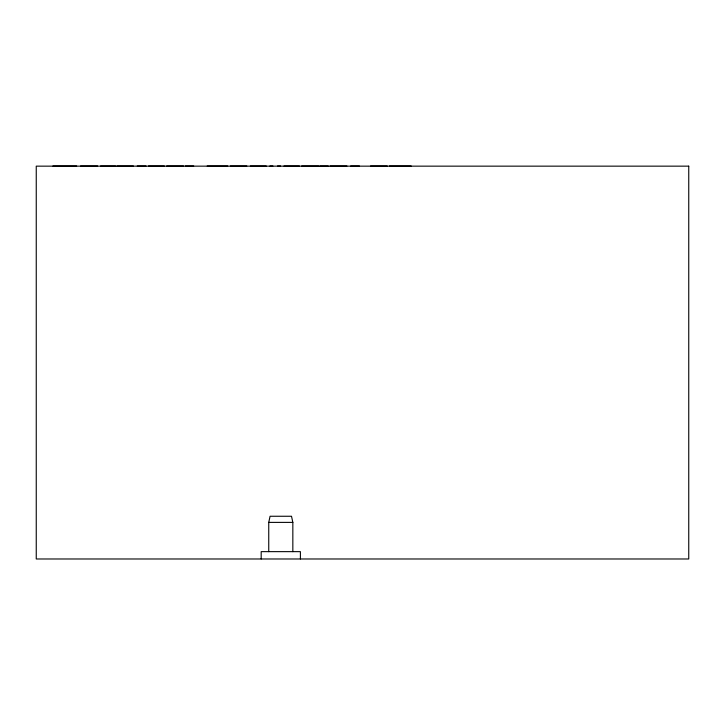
<?xml version="1.0" encoding="UTF-8"?>
<svg xmlns="http://www.w3.org/2000/svg" width="725" height="725" viewBox="0 0 725 725"><rect width="100%" height="100%" fill="white"/><g stroke="black" fill="none" stroke-linecap="round" stroke-linejoin="round"><path stroke-width="1.09" d="M268.748 551.643L268.748 522.39L270.072 516.254L291.513 516.254L292.837 522.39L292.837 551.643M52.898 166.016L76.678 166.016M80.538 166.016L97.648 166.016M100.557 166.016L115.547 166.016M116.897 166.016L133.418 166.016M137.233 166.016L146.033 166.016M148.435 166.016L164.358 166.016M166.668 166.016L183.525 166.016M185.301 166.016L193.711 166.016M207.169 166.016L227.777 166.016M230.323 166.016L246.835 166.016M250.333 166.016L266.256 166.016M269.89 166.016L272.935 166.016M277.494 166.016L280.584 166.016M283.946 166.016L299.425 166.016M301.627 166.016L318.728 166.016M319.861 166.016L328.271 166.016M330.083 166.016L346.94 166.016M350.637 166.016L359.437 166.016M370.529 166.016L387.25 166.016M389.388 166.016L411.175 166.016M268.748 522.39L292.837 522.39M300.404 558.984L300.404 551.643L261.181 551.643L261.181 558.984M688.75 166.152L36.25 166.152L36.25 558.984L688.75 558.984L688.75 166.152"/></g></svg>
